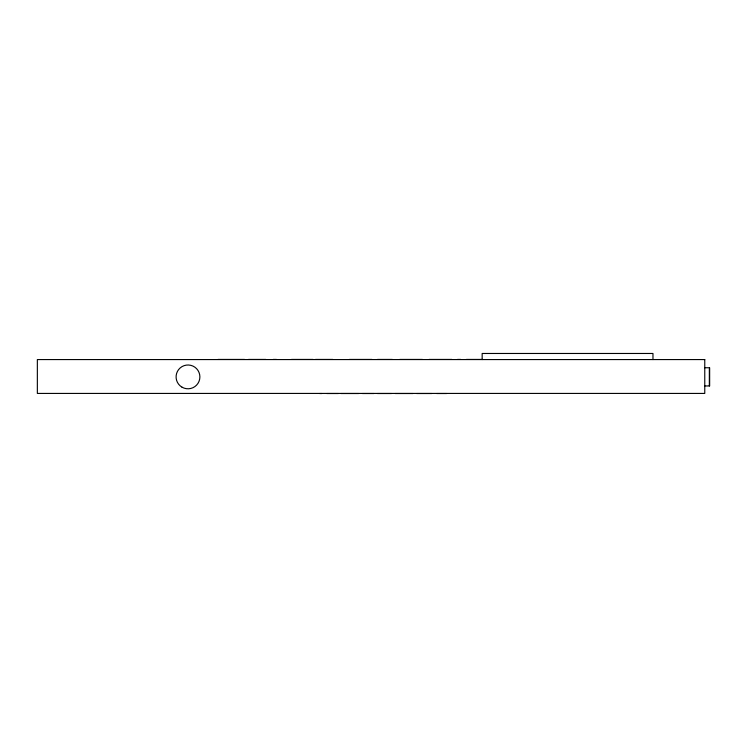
<?xml version="1.0" encoding="UTF-8"?>
<svg xmlns="http://www.w3.org/2000/svg" width="747" height="747" viewBox="0 0 747 747"><rect width="100%" height="100%" fill="white"/><g stroke="black" fill="none" stroke-linecap="round" stroke-linejoin="round"><path stroke-width="1.12" d="M217.956 359.428L244.586 359.428M248.462 359.428L265.801 359.428M273.206 359.428L276.502 359.428M291.451 359.428L313.086 359.428M315.467 359.428L332.807 359.428M349.363 359.428L372.025 359.428M377.45 359.428L392.371 359.428M399.757 359.428L422.457 359.428M429.002 359.428L451.898 359.428M457.453 359.428L460.759 359.428M466.371 359.428L482.553 359.428M704.766 367.748L709.342 367.748L709.342 385.956M704.766 385.956L709.65 385.956L709.65 367.748M319.66 393.529L321.864 393.529M326.803 393.529L338.363 393.529M340.94 393.529L358.691 393.529M362.388 393.529L373.864 393.529M377.403 393.529L391.521 393.529M395.21 393.529L412.96 393.529M416.658 393.529L431.794 393.529M436.715 393.529L446.659 393.529M652.971 359.568L652.971 353.471L482.16 353.471L482.16 359.568M704.766 359.568L37.35 359.568L37.35 393.426L704.766 393.426L704.766 359.568M182.044 387.198A11.896 11.896 0 0 0 199.888 376.899A11.896 11.896 0 0 0 182.044 366.59A11.896 11.896 0 0 0 182.044 387.198"/></g></svg>
